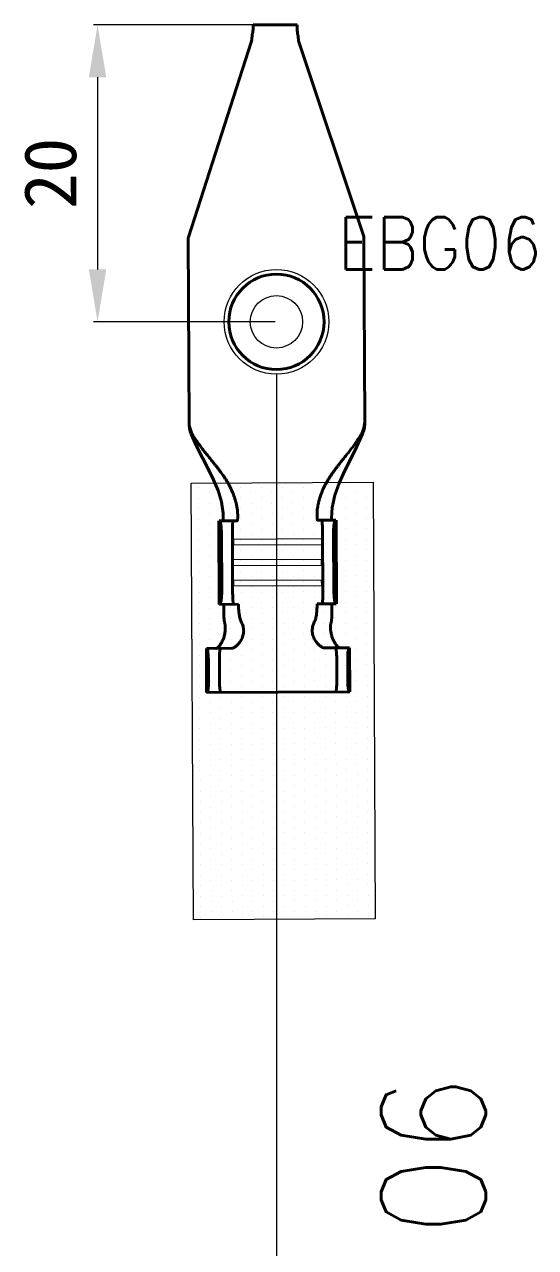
# Model space of a CAD drawing. Header units: inches. Extents: x 47316 to 59086, y 3141 to 11743.
# Drawn here: x 53253.1 to 53277.5, y 9920.7 to 9979.1 of the extents above; entities that cross this region are included whole.
import ezdxf

# ---------------------------------------------------------------- set-up
doc = ezdxf.new("R2010")
doc.units = ezdxf.units.IN
doc.header["$MEASUREMENT"] = 0
doc.layers.add('标注线', color=3, linetype='Continuous', lineweight=20)
doc.layers.add('轮廓线', color=7, linetype='Continuous', lineweight=40)
doc.styles.get("Standard").update_dxf_attribs({"font": ''})
doc.styles.get('Standard').set_extended_font_data('SimSun')
doc.linetypes.add('_VH_FELT_TAPE', pattern='A,0.4,-0.7,["FELT",Standard,S=0.3,R=0,X=-0.5,Y=-0.15],-0.7', length=1.8)

# ---------------------------------------------------------------- blocks, each defined once
blk = doc.blocks.new('YNDP')
at = {"layer": '标注线', "color": 0}
for p, q in [((-2.1, 7.315), (2.1, 7.315)), ((-2.1, 7.315), (-2.1, 7.035)), ((-2.1, 7.035), (2.1, 7.035)), ((2.1, 7.315), (2.1, 7.035)), ((-2.1, 6.335), (2.1, 6.335)), ((-2.1, 6.055), (-2.1, 6.335)), ((-2.1, 6.055), (2.1, 6.055)), ((2.1, 6.055), (2.1, 6.335)), ((-2.1, 5.355), (2.1, 5.355)), ((-2.1, 5.075), (-2.1, 5.355)), ((2.1, 5.075), (2.1, 5.355)), ((-2.1, 5.075), (2.1, 5.075))]:
    blk.add_line(p, q, dxfattribs=at)
at = {"layer": '轮廓线', "color": 0, "linetype": 'Continuous'}
for p, q in [((-1.05, 31.85), (1.05, 31.85)), ((-1.05, 31.85), (-1.05, 31.624)), ((1.05, 31.85), (1.05, 31.624)), ((-1.124, 31.08), (-4.19, 21.732)), ((1.124, 31.08), (4.19, 21.732)), ((-4.2, 21.666), (-4.2, 12.863)), ((4.2, 21.666), (4.2, 12.863)), ((2.615, 8.806), (2.587, 8.297)), ((-2.802, 4.2), (-2.802, 8.19)), ((-1.927, 8.19), (-2.789, 8.19)), ((-2.59, 8.225), (-2.59, 8.19)), ((1.927, 8.19), (2.789, 8.19)), ((2.802, 4.2), (2.802, 8.19)), ((-2.678, 4.76), (-2.678, 7.63)), ((-2.155, 7.63), (-2.155, 4.76)), ((2.155, 7.63), (2.155, 4.76)), ((2.678, 4.76), (2.678, 7.63)), ((-1.884, 4.2), (-2.789, 4.2)), ((1.884, 4.2), (2.789, 4.2)), ((-3.419, 2.1), (-3.419, 0)), ((-2.214, 2.1), (-3.419, 2.1)), ((2.214, 2.1), (3.419, 2.1)), ((3.419, 2.1), (3.419, 0)), ((-3.326, 1.54), (-3.326, 0.56)), ((-2.805, 0.56), (-2.805, 1.54)), ((2.805, 0.56), (2.805, 1.54)), ((3.326, 1.54), (3.326, 0.56)), ((3.419, 0), (-3.419, 0))]:
    blk.add_line(p, q, dxfattribs=at)
for points in [[(-4.098, 12.336), (-3.841, 11.757), (-3.567, 11.206), (-3.294, 10.675), (-3.041, 10.152), (-2.827, 9.63), (-2.669, 9.098), (-2.587, 8.548)], [(4.098, 12.336), (3.817, 11.707), (3.517, 11.11), (3.224, 10.534), (2.959, 9.966), (2.748, 9.394), (2.615, 8.806)], [(2.587, 8.297), (2.596, 8.233), (2.616, 8.19)]]:
    blk.add_lwpolyline(points, dxfattribs=at)
blk.add_circle((0, 17.675), 2.275, dxfattribs=at)
for centre, radius, start, end in [((-3.99, 21.666), 0.21, 161.84361, 180), ((3.99, 21.666), 0.21, 0, 18.15639), ((-2.733, 12.976), 1.467, 179.97691, 194.85597), ((-2.784, 12.863), 1.416, 179.99877, 190.68593), ((2.733, 12.976), 1.467, 345.14409, 0.02309), ((2.784, 12.863), 1.416, 349.3141, 0.00122), ((-2.82, 12.855), 1.38, 190.6602, 202.09871), ((-2.828, 12.951), 1.368, 194.86702, 203.46824), ((-2.878, 12.931), 1.315, 203.5201, 211.93369), ((2.881, 12.929), 1.311, 328.05242, 336.54202), ((2.839, 12.948), 1.358, 336.54495, 345.16704), ((2.82, 12.855), 1.38, 337.90116, 349.33987)]:
    blk.add_arc(centre, radius, start, end, dxfattribs=at)
for centre, ratio, start_param, end_param in [((-2.789, 7.63), 0.19732, -4.712389, -3.141593), ((2.789, 7.63), 0.19732, -3.141593, -1.570796), ((-2.789, 4.76), 0.19732, 0, 1.570796), ((2.789, 4.76), 0.19732, -1.570796, 0), ((-3.401, 1.54), 0.133102, -4.712389, -3.141593), ((3.401, 1.54), 0.133102, -3.141593, -1.570796), ((-3.401, 0.56), 0.133102, 0, 1.570796), ((3.401, 0.56), 0.133102, -1.570796, 0)]:
    blk.add_ellipse(centre, major_axis=(0, -0.56), ratio=ratio, start_param=start_param, end_param=end_param, dxfattribs=at)
for points, knots in [([(-1.124, 31.08), (-1.118, 31.13), (-1.106, 31.228), (-1.088, 31.371), (-1.07, 31.502), (-1.057, 31.586), (-1.05, 31.624)], [0, 0, 0, 0, 0.275349, 0.54044, 0.785059, 1, 1, 1, 1]), ([(1.124, 31.08), (1.118, 31.13), (1.106, 31.228), (1.088, 31.371), (1.07, 31.502), (1.057, 31.586), (1.05, 31.624)], [0, 0, 0, 0, 0.275349, 0.54044, 0.785059, 1, 1, 1, 1]), ([(-3.994, 12.235), (-3.957, 12.176), (-3.881, 12.059), (-3.759, 11.884), (-3.63, 11.708), (-3.494, 11.53), (-3.376, 11.38), (-3.279, 11.258), (-3.178, 11.133), (-3.076, 11.005), (-2.972, 10.875), (-2.893, 10.775), (-2.813, 10.672), (-2.706, 10.529), (-2.6, 10.382), (-2.497, 10.228), (-2.421, 10.108), (-2.348, 9.983), (-2.278, 9.855), (-2.211, 9.722), (-2.129, 9.539), (-2.057, 9.349), (-1.999, 9.154), (-1.962, 9.004), (-1.932, 8.853), (-1.917, 8.752), (-1.91, 8.701)], [0, 0, 0, 0, 0.050147, 0.101268, 0.15366, 0.207551, 0.263037, 0.291397, 0.320187, 0.379163, 0.409405, 0.44019, 0.471533, 0.503437, 0.568955, 0.6026, 0.636828, 0.671601, 0.70688, 0.742606, 0.778723, 0.851854, 0.888752, 0.925778, 0.962868, 1, 1, 1, 1]), ([(3.994, 12.235), (3.957, 12.176), (3.881, 12.059), (3.759, 11.884), (3.63, 11.708), (3.494, 11.53), (3.376, 11.38), (3.279, 11.258), (3.178, 11.133), (3.076, 11.005), (2.972, 10.875), (2.893, 10.775), (2.813, 10.672), (2.706, 10.529), (2.6, 10.382), (2.497, 10.228), (2.421, 10.108), (2.348, 9.983), (2.278, 9.855), (2.211, 9.722), (2.129, 9.539), (2.057, 9.349), (1.999, 9.154), (1.962, 9.004), (1.932, 8.853), (1.917, 8.752), (1.91, 8.701)], [0, 0, 0, 0, 0.050147, 0.101268, 0.15366, 0.207551, 0.263037, 0.291397, 0.320187, 0.379163, 0.409405, 0.44019, 0.471533, 0.503437, 0.568955, 0.6026, 0.636828, 0.671601, 0.70688, 0.742606, 0.778723, 0.851854, 0.888752, 0.925778, 0.962868, 1, 1, 1, 1]), ([(-2.59, 8.225), (-2.59, 8.233), (-2.59, 8.25), (-2.589, 8.278), (-2.587, 8.312), (-2.585, 8.351), (-2.584, 8.394), (-2.583, 8.46), (-2.584, 8.512), (-2.587, 8.548)], [0, 0, 0, 0, 0.070978, 0.159185, 0.264069, 0.384693, 0.519957, 0.668708, 1, 1, 1, 1]), ([(-2.58, 8.19), (-2.581, 8.19), (-2.582, 8.19), (-2.585, 8.192), (-2.586, 8.195), (-2.588, 8.199), (-2.589, 8.204), (-2.59, 8.21), (-2.59, 8.217), (-2.59, 8.222), (-2.59, 8.225)], [0, 0, 0, 0, 0.063583, 0.13143, 0.214486, 0.319093, 0.448523, 0.604543, 0.788198, 1, 1, 1, 1]), ([(-2.11, 8.19), (-2.111, 8.19), (-2.113, 8.189), (-2.115, 8.187), (-2.117, 8.184), (-2.119, 8.179), (-2.121, 8.173), (-2.123, 8.165), (-2.125, 8.157), (-2.128, 8.143), (-2.132, 8.122), (-2.135, 8.094), (-2.139, 8.062), (-2.143, 8.01), (-2.148, 7.937), (-2.152, 7.842), (-2.154, 7.738), (-2.155, 7.666), (-2.155, 7.63)], [0, 0, 0, 0, 0.004027, 0.009289, 0.016377, 0.025518, 0.036801, 0.050263, 0.065914, 0.083752, 0.125893, 0.176287, 0.234438, 0.299837, 0.450022, 0.621303, 0.807366, 1, 1, 1, 1]), ([(-1.893, 8.329), (-1.894, 8.318), (-1.896, 8.298), (-1.9, 8.27), (-1.904, 8.247), (-1.908, 8.229), (-1.911, 8.218), (-1.913, 8.21), (-1.915, 8.204), (-1.917, 8.199), (-1.92, 8.195), (-1.922, 8.192), (-1.924, 8.19), (-1.926, 8.19), (-1.927, 8.19)], [0, 0, 0, 0, 0.218442, 0.41158, 0.578176, 0.717068, 0.77583, 0.827442, 0.871971, 0.909537, 0.940372, 0.964928, 0.984146, 1, 1, 1, 1]), ([(-1.91, 8.701), (-1.906, 8.665), (-1.899, 8.596), (-1.895, 8.497), (-1.894, 8.421), (-1.893, 8.366), (-1.893, 8.341), (-1.893, 8.329)], [0, 0, 0, 0, 0.28921, 0.557756, 0.797041, 0.903477, 1, 1, 1, 1]), ([(1.893, 8.329), (1.893, 8.341), (1.893, 8.366), (1.894, 8.421), (1.895, 8.497), (1.899, 8.596), (1.906, 8.665), (1.91, 8.701)], [0, 0, 0, 0, 0.09654, 0.20301, 0.442326, 0.710821, 1, 1, 1, 1]), ([(1.927, 8.19), (1.926, 8.19), (1.924, 8.19), (1.922, 8.192), (1.92, 8.195), (1.917, 8.199), (1.915, 8.204), (1.913, 8.21), (1.911, 8.218), (1.908, 8.229), (1.904, 8.247), (1.9, 8.27), (1.896, 8.298), (1.894, 8.318), (1.893, 8.329)], [0, 0, 0, 0, 0.015854, 0.035072, 0.059628, 0.090464, 0.128031, 0.17256, 0.224172, 0.282933, 0.421824, 0.58842, 0.781558, 1, 1, 1, 1]), ([(2.155, 7.63), (2.155, 7.666), (2.154, 7.738), (2.152, 7.842), (2.148, 7.937), (2.143, 8.01), (2.139, 8.062), (2.135, 8.094), (2.132, 8.122), (2.128, 8.143), (2.125, 8.157), (2.123, 8.165), (2.121, 8.173), (2.119, 8.179), (2.117, 8.184), (2.115, 8.187), (2.113, 8.189), (2.111, 8.19), (2.11, 8.19)], [0, 0, 0, 0, 0.192634, 0.378697, 0.549978, 0.700163, 0.765562, 0.823713, 0.874107, 0.916248, 0.934086, 0.949737, 0.963199, 0.974482, 0.983623, 0.990711, 0.995973, 1, 1, 1, 1]), ([(-2.155, 4.76), (-2.155, 4.724), (-2.154, 4.652), (-2.152, 4.548), (-2.148, 4.453), (-2.143, 4.38), (-2.139, 4.328), (-2.135, 4.296), (-2.132, 4.268), (-2.128, 4.247), (-2.125, 4.233), (-2.123, 4.225), (-2.121, 4.217), (-2.119, 4.211), (-2.117, 4.206), (-2.115, 4.203), (-2.113, 4.201), (-2.111, 4.2), (-2.11, 4.2)], [0, 0, 0, 0, 0.192634, 0.378697, 0.549978, 0.700163, 0.765562, 0.823713, 0.874107, 0.916248, 0.934086, 0.949737, 0.963199, 0.974482, 0.983623, 0.990711, 0.995973, 1, 1, 1, 1]), ([(2.11, 4.2), (2.111, 4.2), (2.113, 4.201), (2.115, 4.203), (2.117, 4.206), (2.119, 4.211), (2.121, 4.217), (2.123, 4.225), (2.125, 4.233), (2.128, 4.247), (2.132, 4.268), (2.135, 4.296), (2.139, 4.328), (2.143, 4.38), (2.148, 4.453), (2.152, 4.548), (2.154, 4.652), (2.155, 4.724), (2.155, 4.76)], [0, 0, 0, 0, 0.004027, 0.009289, 0.016377, 0.025518, 0.036801, 0.050263, 0.065914, 0.083752, 0.125893, 0.176287, 0.234438, 0.299837, 0.450022, 0.621303, 0.807366, 1, 1, 1, 1]), ([(-2.556, 3.36), (-2.566, 3.426), (-2.576, 3.528), (-2.58, 3.664), (-2.58, 3.769), (-2.579, 3.875), (-2.577, 3.982), (-2.577, 4.09), (-2.58, 4.163), (-2.582, 4.2)], [0, 0, 0, 0, 0.240029, 0.362533, 0.486637, 0.612415, 0.739889, 0.869056, 1, 1, 1, 1]), ([(-1.884, 4.2), (-1.879, 4.126), (-1.874, 4.016), (-1.864, 3.87), (-1.851, 3.729), (-1.829, 3.59), (-1.793, 3.456), (-1.769, 3.391), (-1.755, 3.36)], [0, 0, 0, 0, 0.260021, 0.387215, 0.512609, 0.758429, 0.879572, 1, 1, 1, 1]), ([(1.755, 3.36), (1.769, 3.391), (1.793, 3.456), (1.829, 3.59), (1.851, 3.729), (1.864, 3.87), (1.874, 4.016), (1.879, 4.126), (1.884, 4.2)], [0, 0, 0, 0, 0.120428, 0.241571, 0.48739, 0.612785, 0.739979, 1, 1, 1, 1]), ([(2.582, 4.2), (2.58, 4.163), (2.577, 4.09), (2.577, 3.982), (2.579, 3.875), (2.58, 3.769), (2.58, 3.664), (2.576, 3.528), (2.566, 3.426), (2.556, 3.36)], [0, 0, 0, 0, 0.130944, 0.260111, 0.387585, 0.513363, 0.637467, 0.759971, 1, 1, 1, 1]), ([(-2.888, 2.131), (-2.874, 2.141), (-2.846, 2.165), (-2.805, 2.21), (-2.763, 2.263), (-2.722, 2.327), (-2.681, 2.398), (-2.643, 2.477), (-2.607, 2.563), (-2.564, 2.686), (-2.526, 2.847), (-2.511, 3.009), (-2.514, 3.133), (-2.523, 3.217), (-2.536, 3.292), (-2.549, 3.339), (-2.556, 3.36)], [0, 0, 0, 0, 0.038866, 0.08397, 0.135113, 0.191855, 0.253649, 0.319879, 0.389842, 0.462725, 0.612921, 0.759984, 0.828629, 0.892177, 0.949572, 1, 1, 1, 1]), ([(-1.755, 3.36), (-1.74, 3.336), (-1.713, 3.283), (-1.678, 3.195), (-1.651, 3.095), (-1.639, 3.004), (-1.636, 2.927), (-1.638, 2.868), (-1.645, 2.809), (-1.66, 2.731), (-1.688, 2.638), (-1.734, 2.534), (-1.789, 2.439), (-1.849, 2.356), (-1.912, 2.282), (-1.975, 2.22), (-2.029, 2.177), (-2.071, 2.149), (-2.101, 2.132), (-2.131, 2.118), (-2.167, 2.105), (-2.196, 2.1), (-2.214, 2.1)], [0, 0, 0, 0, 0.055022, 0.116995, 0.185083, 0.258201, 0.296181, 0.334778, 0.373698, 0.412652, 0.489659, 0.564292, 0.635623, 0.703071, 0.76613, 0.824277, 0.876958, 0.901113, 0.923761, 0.944907, 0.964596, 1, 1, 1, 1]), ([(2.214, 2.1), (2.196, 2.1), (2.167, 2.105), (2.131, 2.118), (2.101, 2.132), (2.071, 2.149), (2.029, 2.177), (1.975, 2.22), (1.912, 2.282), (1.849, 2.356), (1.789, 2.439), (1.734, 2.534), (1.688, 2.638), (1.654, 2.75), (1.636, 2.868), (1.636, 2.984), (1.651, 3.095), (1.678, 3.195), (1.713, 3.283), (1.74, 3.336), (1.755, 3.36)], [0, 0, 0, 0, 0.035416, 0.055113, 0.076262, 0.09891, 0.123064, 0.175742, 0.233887, 0.296955, 0.364416, 0.435763, 0.510406, 0.587414, 0.665244, 0.741782, 0.814902, 0.882994, 0.944969, 1, 1, 1, 1]), ([(2.556, 3.36), (2.549, 3.341), (2.538, 3.299), (2.525, 3.233), (2.516, 3.159), (2.511, 3.049), (2.519, 2.903), (2.552, 2.728), (2.597, 2.587), (2.641, 2.481), (2.676, 2.409), (2.712, 2.343), (2.75, 2.284), (2.787, 2.232), (2.814, 2.2), (2.827, 2.186)], [0, 0, 0, 0, 0.048288, 0.102718, 0.16266, 0.227338, 0.366788, 0.511961, 0.653827, 0.721303, 0.78555, 0.846014, 0.902199, 0.953655, 1, 1, 1, 1]), ([(-2.97, 2.1), (-2.963, 2.1), (-2.95, 2.102), (-2.93, 2.108), (-2.909, 2.118), (-2.895, 2.126), (-2.888, 2.131)], [0, 0, 0, 0, 0.217658, 0.453857, 0.713604, 1, 1, 1, 1]), ([(-2.74, 2.1), (-2.741, 2.1), (-2.744, 2.099), (-2.747, 2.097), (-2.75, 2.094), (-2.753, 2.089), (-2.756, 2.083), (-2.759, 2.076), (-2.762, 2.067), (-2.766, 2.053), (-2.771, 2.032), (-2.776, 2.004), (-2.781, 1.972), (-2.786, 1.935), (-2.79, 1.894), (-2.795, 1.834), (-2.8, 1.752), (-2.804, 1.648), (-2.805, 1.576), (-2.805, 1.54)], [0, 0, 0, 0, 0.005642, 0.012205, 0.020275, 0.030156, 0.042002, 0.05589, 0.071859, 0.089925, 0.132301, 0.1827, 0.240671, 0.305736, 0.377363, 0.454882, 0.624746, 0.809143, 1, 1, 1, 1]), ([(2.805, 1.54), (2.805, 1.576), (2.804, 1.648), (2.8, 1.752), (2.795, 1.834), (2.79, 1.894), (2.786, 1.935), (2.781, 1.972), (2.776, 2.004), (2.771, 2.032), (2.766, 2.053), (2.762, 2.067), (2.759, 2.076), (2.756, 2.083), (2.753, 2.089), (2.75, 2.094), (2.747, 2.097), (2.744, 2.099), (2.741, 2.1), (2.74, 2.1)], [0, 0, 0, 0, 0.190857, 0.375254, 0.545118, 0.622637, 0.694264, 0.759329, 0.8173, 0.867699, 0.910075, 0.928141, 0.94411, 0.957998, 0.969844, 0.979725, 0.987795, 0.994358, 1, 1, 1, 1]), ([(2.827, 2.186), (2.839, 2.173), (2.862, 2.15), (2.889, 2.13), (2.902, 2.122)], [0, 0, 0, 0, 0.537008, 1, 1, 1, 1]), ([(2.902, 2.122), (2.907, 2.119), (2.921, 2.111), (2.944, 2.103), (2.962, 2.1), (2.97, 2.1)], [0, 0, 0, 0, 0.280397, 0.659814, 1, 1, 1, 1]), ([(-2.805, 0.56), (-2.805, 0.524), (-2.804, 0.452), (-2.8, 0.348), (-2.795, 0.266), (-2.79, 0.206), (-2.786, 0.165), (-2.781, 0.128), (-2.776, 0.096), (-2.771, 0.068), (-2.766, 0.047), (-2.762, 0.033), (-2.759, 0.024), (-2.756, 0.017), (-2.753, 0.011), (-2.75, 0.006), (-2.747, 0.003), (-2.744, 0.001), (-2.741, 0), (-2.74, 0)], [0, 0, 0, 0, 0.190857, 0.375254, 0.545118, 0.622637, 0.694264, 0.759329, 0.8173, 0.867699, 0.910075, 0.928141, 0.94411, 0.957998, 0.969844, 0.979725, 0.987795, 0.994358, 1, 1, 1, 1]), ([(2.74, 0), (2.741, 0), (2.744, 0.001), (2.747, 0.003), (2.75, 0.006), (2.753, 0.011), (2.756, 0.017), (2.759, 0.024), (2.762, 0.033), (2.766, 0.047), (2.771, 0.068), (2.776, 0.096), (2.781, 0.128), (2.786, 0.165), (2.79, 0.206), (2.795, 0.266), (2.8, 0.348), (2.804, 0.452), (2.805, 0.524), (2.805, 0.56)], [0, 0, 0, 0, 0.005642, 0.012205, 0.020275, 0.030156, 0.042002, 0.05589, 0.071859, 0.089925, 0.132301, 0.1827, 0.240671, 0.305736, 0.377363, 0.454882, 0.624746, 0.809143, 1, 1, 1, 1])]:
    blk.add_open_spline(points, degree=3, knots=knots, dxfattribs=at)

msp = doc.modelspace()

# ---------------------------------------------------------------- linework, layer by layer
at = {"color": 0, "lineweight": 15}
for p, q in [((53264.972, 9979.041), (53256.353, 9979.041)), ((53265.04, 9964.866), (53256.353, 9964.866)), ((53261.031, 9957.168), (53269.721, 9957.21)), ((53261.131, 9936.323), (53261.031, 9957.168)), ((53261.382, 9956.948), (53261.382, 9956.948)), ((53262.382, 9956.953), (53262.382, 9956.953)), ((53263.382, 9956.958), (53263.382, 9956.958)), ((53264.382, 9956.963), (53264.382, 9956.963)), ((53265.382, 9956.967), (53265.382, 9956.967)), ((53266.382, 9956.972), (53266.382, 9956.972)), ((53267.382, 9956.977), (53267.382, 9956.977)), ((53268.382, 9956.982), (53268.382, 9956.982)), ((53269.382, 9956.986), (53269.382, 9956.986)), ((53269.721, 9957.21), (53269.821, 9936.365)), ((53261.384, 9956.448), (53261.384, 9956.448)), ((53261.883, 9956.701), (53261.883, 9956.701)), ((53262.384, 9956.453), (53262.384, 9956.453)), ((53262.883, 9956.705), (53262.883, 9956.705)), ((53263.384, 9956.458), (53263.384, 9956.458)), ((53263.883, 9956.71), (53263.883, 9956.71)), ((53264.384, 9956.463), (53264.384, 9956.463)), ((53264.883, 9956.715), (53264.883, 9956.715)), ((53265.384, 9956.467), (53265.384, 9956.467)), ((53265.883, 9956.72), (53265.883, 9956.72)), ((53266.384, 9956.472), (53266.384, 9956.472)), ((53266.883, 9956.725), (53266.883, 9956.725)), ((53267.384, 9956.477), (53267.384, 9956.477)), ((53267.883, 9956.729), (53267.883, 9956.729)), ((53268.384, 9956.482), (53268.384, 9956.482)), ((53268.883, 9956.734), (53268.883, 9956.734)), ((53269.384, 9956.486), (53269.384, 9956.486)), ((53261.387, 9955.948), (53261.387, 9955.948)), ((53261.886, 9956.201), (53261.886, 9956.201)), ((53262.387, 9955.953), (53262.387, 9955.953)), ((53262.886, 9956.205), (53262.886, 9956.205)), ((53263.387, 9955.958), (53263.387, 9955.958)), ((53263.886, 9956.21), (53263.886, 9956.21)), ((53264.387, 9955.963), (53264.387, 9955.963)), ((53264.886, 9956.215), (53264.886, 9956.215)), ((53265.387, 9955.967), (53265.387, 9955.967)), ((53265.886, 9956.22), (53265.886, 9956.22)), ((53266.387, 9955.972), (53266.387, 9955.972)), ((53266.886, 9956.225), (53266.886, 9956.225)), ((53267.387, 9955.977), (53267.387, 9955.977)), ((53267.885, 9956.229), (53267.885, 9956.229)), ((53268.387, 9955.982), (53268.387, 9955.982)), ((53268.885, 9956.234), (53268.885, 9956.234)), ((53269.387, 9955.986), (53269.387, 9955.986)), ((53261.389, 9955.448), (53261.389, 9955.448)), ((53261.888, 9955.701), (53261.888, 9955.701)), ((53261.89, 9955.201), (53261.89, 9955.201)), ((53262.389, 9955.453), (53262.389, 9955.453)), ((53262.888, 9955.705), (53262.888, 9955.705)), ((53262.89, 9955.205), (53262.89, 9955.205)), ((53263.389, 9955.458), (53263.389, 9955.458)), ((53263.888, 9955.71), (53263.888, 9955.71)), ((53263.89, 9955.21), (53263.89, 9955.21)), ((53264.389, 9955.463), (53264.389, 9955.463)), ((53264.888, 9955.715), (53264.888, 9955.715)), ((53264.89, 9955.215), (53264.89, 9955.215)), ((53265.389, 9955.467), (53265.389, 9955.467)), ((53265.888, 9955.72), (53265.888, 9955.72)), ((53265.89, 9955.22), (53265.89, 9955.22)), ((53266.389, 9955.472), (53266.389, 9955.472)), ((53266.888, 9955.725), (53266.888, 9955.725)), ((53266.89, 9955.225), (53266.89, 9955.225)), ((53267.389, 9955.477), (53267.389, 9955.477)), ((53267.888, 9955.729), (53267.888, 9955.729)), ((53267.89, 9955.229), (53267.89, 9955.229)), ((53268.389, 9955.482), (53268.389, 9955.482)), ((53268.888, 9955.734), (53268.888, 9955.734)), ((53268.89, 9955.234), (53268.89, 9955.234)), ((53269.389, 9955.486), (53269.389, 9955.486)), ((53261.392, 9954.948), (53261.392, 9954.948)), ((53261.893, 9954.701), (53261.893, 9954.701)), ((53262.392, 9954.953), (53262.392, 9954.953)), ((53262.893, 9954.705), (53262.893, 9954.705)), ((53263.392, 9954.958), (53263.392, 9954.958)), ((53263.893, 9954.71), (53263.893, 9954.71)), ((53264.391, 9954.963), (53264.391, 9954.963)), ((53264.893, 9954.715), (53264.893, 9954.715)), ((53265.391, 9954.967), (53265.391, 9954.967)), ((53265.893, 9954.72), (53265.893, 9954.72)), ((53266.391, 9954.972), (53266.391, 9954.972)), ((53266.893, 9954.725), (53266.893, 9954.725)), ((53267.391, 9954.977), (53267.391, 9954.977)), ((53267.893, 9954.729), (53267.893, 9954.729)), ((53268.391, 9954.982), (53268.391, 9954.982)), ((53268.893, 9954.734), (53268.893, 9954.734)), ((53269.391, 9954.986), (53269.391, 9954.986)), ((53261.394, 9954.448), (53261.394, 9954.448)), ((53261.895, 9954.201), (53261.895, 9954.201)), ((53262.394, 9954.453), (53262.394, 9954.453)), ((53262.895, 9954.205), (53262.895, 9954.205)), ((53263.394, 9954.458), (53263.394, 9954.458)), ((53263.895, 9954.21), (53263.895, 9954.21)), ((53264.394, 9954.463), (53264.394, 9954.463)), ((53264.895, 9954.215), (53264.895, 9954.215)), ((53265.394, 9954.467), (53265.394, 9954.467)), ((53265.895, 9954.22), (53265.895, 9954.22)), ((53266.394, 9954.472), (53266.394, 9954.472)), ((53266.895, 9954.225), (53266.895, 9954.225)), ((53267.394, 9954.477), (53267.394, 9954.477)), ((53267.895, 9954.229), (53267.895, 9954.229)), ((53268.394, 9954.482), (53268.394, 9954.482)), ((53268.895, 9954.234), (53268.895, 9954.234)), ((53269.394, 9954.486), (53269.394, 9954.486)), ((53261.396, 9953.948), (53261.396, 9953.948)), ((53261.399, 9953.448), (53261.399, 9953.448)), ((53261.897, 9953.701), (53261.897, 9953.701)), ((53262.396, 9953.953), (53262.396, 9953.953)), ((53262.399, 9953.453), (53262.399, 9953.453)), ((53262.897, 9953.705), (53262.897, 9953.705)), ((53263.396, 9953.958), (53263.396, 9953.958)), ((53263.399, 9953.458), (53263.399, 9953.458)), ((53263.897, 9953.71), (53263.897, 9953.71)), ((53264.396, 9953.963), (53264.396, 9953.963)), ((53264.399, 9953.463), (53264.399, 9953.463)), ((53264.897, 9953.715), (53264.897, 9953.715)), ((53265.396, 9953.967), (53265.396, 9953.967)), ((53265.399, 9953.467), (53265.399, 9953.467)), ((53265.897, 9953.72), (53265.897, 9953.72)), ((53266.396, 9953.972), (53266.396, 9953.972)), ((53266.399, 9953.472), (53266.399, 9953.472)), ((53266.897, 9953.725), (53266.897, 9953.725)), ((53267.396, 9953.977), (53267.396, 9953.977)), ((53267.399, 9953.477), (53267.399, 9953.477)), ((53267.897, 9953.729), (53267.897, 9953.729)), ((53268.396, 9953.982), (53268.396, 9953.982)), ((53268.399, 9953.482), (53268.399, 9953.482)), ((53268.897, 9953.734), (53268.897, 9953.734)), ((53269.396, 9953.986), (53269.396, 9953.986)), ((53269.399, 9953.486), (53269.399, 9953.486)), ((53261.401, 9952.948), (53261.401, 9952.948)), ((53261.9, 9953.201), (53261.9, 9953.201)), ((53262.401, 9952.953), (53262.401, 9952.953)), ((53262.9, 9953.205), (53262.9, 9953.205)), ((53263.401, 9952.958), (53263.401, 9952.958)), ((53263.9, 9953.21), (53263.9, 9953.21)), ((53264.401, 9952.963), (53264.401, 9952.963)), ((53264.9, 9953.215), (53264.9, 9953.215)), ((53265.401, 9952.967), (53265.401, 9952.967)), ((53265.9, 9953.22), (53265.9, 9953.22)), ((53266.401, 9952.972), (53266.401, 9952.972)), ((53266.9, 9953.225), (53266.9, 9953.225)), ((53267.401, 9952.977), (53267.401, 9952.977)), ((53267.9, 9953.229), (53267.9, 9953.229)), ((53268.401, 9952.982), (53268.401, 9952.982)), ((53268.9, 9953.234), (53268.9, 9953.234)), ((53269.401, 9952.986), (53269.401, 9952.986)), ((53261.403, 9952.448), (53261.403, 9952.448)), ((53261.902, 9952.701), (53261.902, 9952.701)), ((53262.403, 9952.453), (53262.403, 9952.453)), ((53262.902, 9952.705), (53262.902, 9952.705)), ((53263.403, 9952.458), (53263.403, 9952.458)), ((53263.902, 9952.71), (53263.902, 9952.71)), ((53264.403, 9952.463), (53264.403, 9952.463)), ((53264.902, 9952.715), (53264.902, 9952.715)), ((53265.403, 9952.467), (53265.403, 9952.467)), ((53265.902, 9952.72), (53265.902, 9952.72)), ((53266.403, 9952.472), (53266.403, 9952.472)), ((53266.902, 9952.725), (53266.902, 9952.725)), ((53267.403, 9952.477), (53267.403, 9952.477)), ((53267.902, 9952.729), (53267.902, 9952.729)), ((53268.403, 9952.482), (53268.403, 9952.482)), ((53268.902, 9952.734), (53268.902, 9952.734)), ((53269.403, 9952.486), (53269.403, 9952.486)), ((53261.406, 9951.948), (53261.406, 9951.948)), ((53261.905, 9952.201), (53261.905, 9952.201)), ((53261.907, 9951.701), (53261.907, 9951.701)), ((53262.406, 9951.953), (53262.406, 9951.953)), ((53262.905, 9952.205), (53262.905, 9952.205)), ((53262.907, 9951.705), (53262.907, 9951.705)), ((53263.406, 9951.958), (53263.406, 9951.958)), ((53263.905, 9952.21), (53263.905, 9952.21)), ((53263.907, 9951.71), (53263.907, 9951.71)), ((53264.406, 9951.963), (53264.406, 9951.963)), ((53264.905, 9952.215), (53264.905, 9952.215)), ((53264.907, 9951.715), (53264.907, 9951.715)), ((53265.406, 9951.967), (53265.406, 9951.967)), ((53265.905, 9952.22), (53265.905, 9952.22)), ((53265.907, 9951.72), (53265.907, 9951.72)), ((53266.406, 9951.972), (53266.406, 9951.972)), ((53266.905, 9952.225), (53266.905, 9952.225)), ((53266.907, 9951.725), (53266.907, 9951.725)), ((53267.406, 9951.977), (53267.406, 9951.977)), ((53267.905, 9952.229), (53267.905, 9952.229)), ((53267.907, 9951.729), (53267.907, 9951.729)), ((53268.406, 9951.982), (53268.406, 9951.982)), ((53268.905, 9952.234), (53268.905, 9952.234)), ((53268.907, 9951.734), (53268.907, 9951.734)), ((53269.406, 9951.986), (53269.406, 9951.986)), ((53261.408, 9951.448), (53261.408, 9951.448)), ((53261.909, 9951.201), (53261.909, 9951.201)), ((53262.408, 9951.453), (53262.408, 9951.453)), ((53262.909, 9951.205), (53262.909, 9951.205)), ((53263.408, 9951.458), (53263.408, 9951.458)), ((53263.909, 9951.21), (53263.909, 9951.21)), ((53264.408, 9951.463), (53264.408, 9951.463)), ((53264.909, 9951.215), (53264.909, 9951.215)), ((53265.408, 9951.467), (53265.408, 9951.467)), ((53265.909, 9951.22), (53265.909, 9951.22)), ((53266.408, 9951.472), (53266.408, 9951.472)), ((53266.909, 9951.225), (53266.909, 9951.225)), ((53267.408, 9951.477), (53267.408, 9951.477)), ((53267.909, 9951.229), (53267.909, 9951.229)), ((53268.408, 9951.482), (53268.408, 9951.482)), ((53268.909, 9951.234), (53268.909, 9951.234)), ((53269.408, 9951.486), (53269.408, 9951.486)), ((53261.411, 9950.948), (53261.411, 9950.948)), ((53261.912, 9950.701), (53261.912, 9950.701)), ((53262.411, 9950.953), (53262.411, 9950.953)), ((53262.912, 9950.705), (53262.912, 9950.705)), ((53263.411, 9950.958), (53263.411, 9950.958)), ((53263.912, 9950.71), (53263.912, 9950.71)), ((53264.411, 9950.963), (53264.411, 9950.963)), ((53264.912, 9950.715), (53264.912, 9950.715)), ((53265.411, 9950.967), (53265.411, 9950.967)), ((53265.912, 9950.72), (53265.912, 9950.72)), ((53266.411, 9950.972), (53266.411, 9950.972)), ((53266.912, 9950.725), (53266.912, 9950.725)), ((53267.411, 9950.977), (53267.411, 9950.977)), ((53267.912, 9950.729), (53267.912, 9950.729)), ((53268.411, 9950.982), (53268.411, 9950.982)), ((53268.912, 9950.734), (53268.912, 9950.734)), ((53269.411, 9950.987), (53269.411, 9950.987)), ((53261.413, 9950.448), (53261.413, 9950.448)), ((53261.415, 9949.948), (53261.415, 9949.948)), ((53261.914, 9950.201), (53261.914, 9950.201)), ((53262.413, 9950.453), (53262.413, 9950.453)), ((53262.415, 9949.953), (53262.415, 9949.953)), ((53262.914, 9950.205), (53262.914, 9950.205)), ((53263.413, 9950.458), (53263.413, 9950.458)), ((53263.415, 9949.958), (53263.415, 9949.958)), ((53263.914, 9950.21), (53263.914, 9950.21)), ((53264.413, 9950.463), (53264.413, 9950.463)), ((53264.415, 9949.963), (53264.415, 9949.963)), ((53264.914, 9950.215), (53264.914, 9950.215)), ((53265.413, 9950.467), (53265.413, 9950.467)), ((53265.415, 9949.967), (53265.415, 9949.967)), ((53265.914, 9950.22), (53265.914, 9950.22)), ((53266.413, 9950.472), (53266.413, 9950.472)), ((53266.415, 9949.972), (53266.415, 9949.972)), ((53266.914, 9950.225), (53266.914, 9950.225)), ((53267.413, 9950.477), (53267.413, 9950.477)), ((53267.415, 9949.977), (53267.415, 9949.977)), ((53267.914, 9950.229), (53267.914, 9950.229)), ((53268.413, 9950.482), (53268.413, 9950.482)), ((53268.415, 9949.982), (53268.415, 9949.982)), ((53268.914, 9950.234), (53268.914, 9950.234)), ((53269.413, 9950.487), (53269.413, 9950.487)), ((53269.415, 9949.987), (53269.415, 9949.987)), ((53261.418, 9949.448), (53261.418, 9949.448)), ((53261.917, 9949.701), (53261.917, 9949.701)), ((53262.418, 9949.453), (53262.418, 9949.453)), ((53262.917, 9949.705), (53262.917, 9949.705)), ((53263.418, 9949.458), (53263.418, 9949.458)), ((53263.917, 9949.71), (53263.917, 9949.71)), ((53264.418, 9949.463), (53264.418, 9949.463)), ((53264.917, 9949.715), (53264.917, 9949.715)), ((53265.418, 9949.467), (53265.418, 9949.467)), ((53265.917, 9949.72), (53265.917, 9949.72)), ((53266.418, 9949.472), (53266.418, 9949.472)), ((53266.917, 9949.725), (53266.917, 9949.725)), ((53267.418, 9949.477), (53267.418, 9949.477)), ((53267.917, 9949.729), (53267.917, 9949.729)), ((53268.418, 9949.482), (53268.418, 9949.482)), ((53268.916, 9949.734), (53268.916, 9949.734)), ((53269.418, 9949.487), (53269.418, 9949.487)), ((53261.42, 9948.948), (53261.42, 9948.948)), ((53261.919, 9949.201), (53261.919, 9949.201)), ((53262.42, 9948.953), (53262.42, 9948.953)), ((53262.919, 9949.206), (53262.919, 9949.206)), ((53263.42, 9948.958), (53263.42, 9948.958)), ((53263.919, 9949.21), (53263.919, 9949.21)), ((53264.42, 9948.963), (53264.42, 9948.963)), ((53264.919, 9949.215), (53264.919, 9949.215)), ((53265.42, 9948.967), (53265.42, 9948.967)), ((53265.919, 9949.22), (53265.919, 9949.22)), ((53266.42, 9948.972), (53266.42, 9948.972)), ((53266.919, 9949.225), (53266.919, 9949.225)), ((53267.42, 9948.977), (53267.42, 9948.977)), ((53267.919, 9949.229), (53267.919, 9949.229)), ((53268.42, 9948.982), (53268.42, 9948.982)), ((53268.919, 9949.234), (53268.919, 9949.234)), ((53269.42, 9948.987), (53269.42, 9948.987)), ((53261.423, 9948.448), (53261.423, 9948.448)), ((53261.921, 9948.701), (53261.921, 9948.701)), ((53261.924, 9948.201), (53261.924, 9948.201)), ((53262.423, 9948.453), (53262.423, 9948.453)), ((53262.921, 9948.706), (53262.921, 9948.706)), ((53262.924, 9948.206), (53262.924, 9948.206)), ((53263.423, 9948.458), (53263.423, 9948.458)), ((53263.921, 9948.71), (53263.921, 9948.71)), ((53263.924, 9948.21), (53263.924, 9948.21)), ((53264.423, 9948.463), (53264.423, 9948.463)), ((53264.921, 9948.715), (53264.921, 9948.715)), ((53264.924, 9948.215), (53264.924, 9948.215)), ((53265.423, 9948.467), (53265.423, 9948.467)), ((53265.921, 9948.72), (53265.921, 9948.72)), ((53265.924, 9948.22), (53265.924, 9948.22)), ((53266.422, 9948.472), (53266.422, 9948.472)), ((53266.921, 9948.725), (53266.921, 9948.725)), ((53266.924, 9948.225), (53266.924, 9948.225)), ((53267.422, 9948.477), (53267.422, 9948.477)), ((53267.921, 9948.729), (53267.921, 9948.729)), ((53267.924, 9948.229), (53267.924, 9948.229)), ((53268.422, 9948.482), (53268.422, 9948.482)), ((53268.921, 9948.734), (53268.921, 9948.734)), ((53268.924, 9948.234), (53268.924, 9948.234)), ((53269.422, 9948.487), (53269.422, 9948.487)), ((53261.425, 9947.948), (53261.425, 9947.948)), ((53261.926, 9947.701), (53261.926, 9947.701)), ((53262.425, 9947.953), (53262.425, 9947.953)), ((53262.926, 9947.706), (53262.926, 9947.706)), ((53263.425, 9947.958), (53263.425, 9947.958)), ((53263.926, 9947.71), (53263.926, 9947.71)), ((53264.425, 9947.963), (53264.425, 9947.963)), ((53264.926, 9947.715), (53264.926, 9947.715)), ((53265.425, 9947.967), (53265.425, 9947.967)), ((53265.926, 9947.72), (53265.926, 9947.72)), ((53266.425, 9947.972), (53266.425, 9947.972)), ((53266.926, 9947.725), (53266.926, 9947.725)), ((53267.425, 9947.977), (53267.425, 9947.977)), ((53267.926, 9947.729), (53267.926, 9947.729)), ((53268.425, 9947.982), (53268.425, 9947.982)), ((53268.926, 9947.734), (53268.926, 9947.734)), ((53269.425, 9947.987), (53269.425, 9947.987)), ((53261.427, 9947.448), (53261.427, 9947.448)), ((53261.929, 9947.201), (53261.929, 9947.201)), ((53262.427, 9947.453), (53262.427, 9947.453)), ((53262.928, 9947.206), (53262.928, 9947.206)), ((53263.427, 9947.458), (53263.427, 9947.458)), ((53263.928, 9947.21), (53263.928, 9947.21)), ((53264.427, 9947.463), (53264.427, 9947.463)), ((53264.928, 9947.215), (53264.928, 9947.215)), ((53265.427, 9947.467), (53265.427, 9947.467)), ((53265.928, 9947.22), (53265.928, 9947.22)), ((53266.427, 9947.472), (53266.427, 9947.472)), ((53266.928, 9947.225), (53266.928, 9947.225)), ((53267.427, 9947.477), (53267.427, 9947.477)), ((53267.928, 9947.229), (53267.928, 9947.229)), ((53268.427, 9947.482), (53268.427, 9947.482)), ((53268.928, 9947.234), (53268.928, 9947.234)), ((53269.427, 9947.487), (53269.427, 9947.487)), ((53261.43, 9946.948), (53261.43, 9946.948)), ((53261.432, 9946.448), (53261.432, 9946.448)), ((53261.931, 9946.701), (53261.931, 9946.701)), ((53262.43, 9946.953), (53262.43, 9946.953)), ((53262.432, 9946.453), (53262.432, 9946.453)), ((53262.931, 9946.706), (53262.931, 9946.706)), ((53263.43, 9946.958), (53263.43, 9946.958)), ((53263.432, 9946.458), (53263.432, 9946.458)), ((53263.931, 9946.71), (53263.931, 9946.71)), ((53264.43, 9946.963), (53264.43, 9946.963)), ((53264.432, 9946.463), (53264.432, 9946.463)), ((53264.931, 9946.715), (53264.931, 9946.715)), ((53265.43, 9946.967), (53265.43, 9946.967)), ((53265.432, 9946.467), (53265.432, 9946.467)), ((53265.931, 9946.72), (53265.931, 9946.72)), ((53266.43, 9946.972), (53266.43, 9946.972)), ((53266.432, 9946.472), (53266.432, 9946.472)), ((53266.931, 9946.725), (53266.931, 9946.725)), ((53267.43, 9946.977), (53267.43, 9946.977)), ((53267.432, 9946.477), (53267.432, 9946.477)), ((53267.931, 9946.729), (53267.931, 9946.729)), ((53268.43, 9946.982), (53268.43, 9946.982)), ((53268.432, 9946.482), (53268.432, 9946.482)), ((53268.931, 9946.734), (53268.931, 9946.734)), ((53269.43, 9946.987), (53269.43, 9946.987)), ((53269.432, 9946.487), (53269.432, 9946.487)), ((53261.434, 9945.948), (53261.434, 9945.948)), ((53261.933, 9946.201), (53261.933, 9946.201)), ((53262.434, 9945.953), (53262.434, 9945.953)), ((53262.933, 9946.206), (53262.933, 9946.206)), ((53263.434, 9945.958), (53263.434, 9945.958)), ((53263.933, 9946.21), (53263.933, 9946.21)), ((53264.434, 9945.963), (53264.434, 9945.963)), ((53264.933, 9946.215), (53264.933, 9946.215)), ((53265.434, 9945.967), (53265.434, 9945.967)), ((53265.933, 9946.22), (53265.933, 9946.22)), ((53266.434, 9945.972), (53266.434, 9945.972)), ((53266.933, 9946.225), (53266.933, 9946.225)), ((53267.434, 9945.977), (53267.434, 9945.977)), ((53267.933, 9946.229), (53267.933, 9946.229)), ((53268.434, 9945.982), (53268.434, 9945.982)), ((53268.933, 9946.234), (53268.933, 9946.234)), ((53269.434, 9945.987), (53269.434, 9945.987)), ((53261.437, 9945.448), (53261.437, 9945.448)), ((53261.936, 9945.701), (53261.936, 9945.701)), ((53262.437, 9945.453), (53262.437, 9945.453)), ((53262.936, 9945.706), (53262.936, 9945.706)), ((53263.437, 9945.458), (53263.437, 9945.458)), ((53263.936, 9945.71), (53263.936, 9945.71)), ((53264.437, 9945.463), (53264.437, 9945.463)), ((53264.936, 9945.715), (53264.936, 9945.715)), ((53265.437, 9945.467), (53265.437, 9945.467)), ((53265.936, 9945.72), (53265.936, 9945.72)), ((53266.437, 9945.472), (53266.437, 9945.472)), ((53266.936, 9945.725), (53266.936, 9945.725)), ((53267.437, 9945.477), (53267.437, 9945.477)), ((53267.936, 9945.729), (53267.936, 9945.729)), ((53268.437, 9945.482), (53268.437, 9945.482)), ((53268.936, 9945.734), (53268.936, 9945.734)), ((53269.437, 9945.487), (53269.437, 9945.487)), ((53261.439, 9944.948), (53261.439, 9944.948)), ((53261.938, 9945.201), (53261.938, 9945.201)), ((53261.94, 9944.701), (53261.94, 9944.701)), ((53262.439, 9944.953), (53262.439, 9944.953)), ((53262.938, 9945.206), (53262.938, 9945.206)), ((53262.94, 9944.706), (53262.94, 9944.706)), ((53263.439, 9944.958), (53263.439, 9944.958)), ((53263.938, 9945.21), (53263.938, 9945.21)), ((53263.94, 9944.71), (53263.94, 9944.71)), ((53264.439, 9944.963), (53264.439, 9944.963)), ((53264.938, 9945.215), (53264.938, 9945.215)), ((53264.94, 9944.715), (53264.94, 9944.715)), ((53265.439, 9944.967), (53265.439, 9944.967)), ((53265.938, 9945.22), (53265.938, 9945.22)), ((53265.94, 9944.72), (53265.94, 9944.72)), ((53266.439, 9944.972), (53266.439, 9944.972)), ((53266.938, 9945.225), (53266.938, 9945.225)), ((53266.94, 9944.725), (53266.94, 9944.725)), ((53267.439, 9944.977), (53267.439, 9944.977)), ((53267.938, 9945.229), (53267.938, 9945.229)), ((53267.94, 9944.729), (53267.94, 9944.729)), ((53268.439, 9944.982), (53268.439, 9944.982)), ((53268.938, 9945.234), (53268.938, 9945.234)), ((53268.94, 9944.734), (53268.94, 9944.734)), ((53269.439, 9944.987), (53269.439, 9944.987)), ((53261.442, 9944.448), (53261.442, 9944.448)), ((53261.943, 9944.201), (53261.943, 9944.201)), ((53262.442, 9944.453), (53262.442, 9944.453)), ((53262.943, 9944.206), (53262.943, 9944.206)), ((53263.442, 9944.458), (53263.442, 9944.458)), ((53263.943, 9944.21), (53263.943, 9944.21)), ((53264.442, 9944.463), (53264.442, 9944.463)), ((53264.943, 9944.215), (53264.943, 9944.215)), ((53265.442, 9944.467), (53265.442, 9944.467)), ((53265.943, 9944.22), (53265.943, 9944.22)), ((53266.442, 9944.472), (53266.442, 9944.472)), ((53266.943, 9944.225), (53266.943, 9944.225)), ((53267.442, 9944.477), (53267.442, 9944.477)), ((53267.943, 9944.229), (53267.943, 9944.229)), ((53268.442, 9944.482), (53268.442, 9944.482)), ((53268.943, 9944.234), (53268.943, 9944.234)), ((53269.442, 9944.487), (53269.442, 9944.487)), ((53261.444, 9943.948), (53261.444, 9943.948)), ((53261.945, 9943.701), (53261.945, 9943.701)), ((53262.444, 9943.953), (53262.444, 9943.953)), ((53262.945, 9943.706), (53262.945, 9943.706)), ((53263.444, 9943.958), (53263.444, 9943.958)), ((53263.945, 9943.71), (53263.945, 9943.71)), ((53264.444, 9943.963), (53264.444, 9943.963)), ((53264.945, 9943.715), (53264.945, 9943.715)), ((53265.444, 9943.967), (53265.444, 9943.967)), ((53265.945, 9943.72), (53265.945, 9943.72)), ((53266.444, 9943.972), (53266.444, 9943.972)), ((53266.945, 9943.725), (53266.945, 9943.725)), ((53267.444, 9943.977), (53267.444, 9943.977)), ((53267.945, 9943.729), (53267.945, 9943.729)), ((53268.444, 9943.982), (53268.444, 9943.982)), ((53268.945, 9943.734), (53268.945, 9943.734)), ((53269.444, 9943.987), (53269.444, 9943.987)), ((53261.446, 9943.448), (53261.446, 9943.448)), ((53261.449, 9942.948), (53261.449, 9942.948)), ((53261.948, 9943.201), (53261.948, 9943.201)), ((53262.446, 9943.453), (53262.446, 9943.453)), ((53262.449, 9942.953), (53262.449, 9942.953)), ((53262.948, 9943.206), (53262.948, 9943.206)), ((53263.446, 9943.458), (53263.446, 9943.458)), ((53263.449, 9942.958), (53263.449, 9942.958)), ((53263.948, 9943.21), (53263.948, 9943.21)), ((53264.446, 9943.463), (53264.446, 9943.463)), ((53264.449, 9942.963), (53264.449, 9942.963)), ((53264.948, 9943.215), (53264.948, 9943.215)), ((53265.446, 9943.468), (53265.446, 9943.468)), ((53265.449, 9942.968), (53265.449, 9942.968)), ((53265.948, 9943.22), (53265.948, 9943.22)), ((53266.446, 9943.472), (53266.446, 9943.472)), ((53266.449, 9942.972), (53266.449, 9942.972)), ((53266.948, 9943.225), (53266.948, 9943.225)), ((53267.446, 9943.477), (53267.446, 9943.477)), ((53267.449, 9942.977), (53267.449, 9942.977)), ((53267.948, 9943.229), (53267.948, 9943.229)), ((53268.446, 9943.482), (53268.446, 9943.482)), ((53268.449, 9942.982), (53268.449, 9942.982)), ((53268.948, 9943.234), (53268.948, 9943.234)), ((53269.446, 9943.487), (53269.446, 9943.487)), ((53269.449, 9942.987), (53269.449, 9942.987)), ((53261.451, 9942.448), (53261.451, 9942.448)), ((53261.95, 9942.701), (53261.95, 9942.701)), ((53262.451, 9942.453), (53262.451, 9942.453)), ((53262.95, 9942.706), (53262.95, 9942.706)), ((53263.451, 9942.458), (53263.451, 9942.458)), ((53263.95, 9942.71), (53263.95, 9942.71)), ((53264.451, 9942.463), (53264.451, 9942.463)), ((53264.95, 9942.715), (53264.95, 9942.715)), ((53265.451, 9942.468), (53265.451, 9942.468)), ((53265.95, 9942.72), (53265.95, 9942.72)), ((53266.451, 9942.472), (53266.451, 9942.472)), ((53266.95, 9942.725), (53266.95, 9942.725)), ((53267.451, 9942.477), (53267.451, 9942.477)), ((53267.95, 9942.729), (53267.95, 9942.729)), ((53268.451, 9942.482), (53268.451, 9942.482)), ((53268.95, 9942.734), (53268.95, 9942.734)), ((53269.451, 9942.487), (53269.451, 9942.487)), ((53261.454, 9941.948), (53261.454, 9941.948)), ((53261.952, 9942.201), (53261.952, 9942.201)), ((53262.454, 9941.953), (53262.454, 9941.953)), ((53262.952, 9942.206), (53262.952, 9942.206)), ((53263.454, 9941.958), (53263.454, 9941.958)), ((53263.952, 9942.21), (53263.952, 9942.21)), ((53264.454, 9941.963), (53264.454, 9941.963)), ((53264.952, 9942.215), (53264.952, 9942.215)), ((53265.454, 9941.968), (53265.454, 9941.968)), ((53265.952, 9942.22), (53265.952, 9942.22)), ((53266.454, 9941.972), (53266.454, 9941.972)), ((53266.952, 9942.225), (53266.952, 9942.225)), ((53267.453, 9941.977), (53267.453, 9941.977)), ((53267.952, 9942.229), (53267.952, 9942.229)), ((53268.453, 9941.982), (53268.453, 9941.982)), ((53268.952, 9942.234), (53268.952, 9942.234)), ((53269.453, 9941.987), (53269.453, 9941.987)), ((53261.456, 9941.448), (53261.456, 9941.448)), ((53261.955, 9941.701), (53261.955, 9941.701)), ((53261.957, 9941.201), (53261.957, 9941.201)), ((53262.456, 9941.453), (53262.456, 9941.453)), ((53262.955, 9941.706), (53262.955, 9941.706)), ((53262.957, 9941.206), (53262.957, 9941.206)), ((53263.456, 9941.458), (53263.456, 9941.458)), ((53263.955, 9941.71), (53263.955, 9941.71)), ((53263.957, 9941.21), (53263.957, 9941.21)), ((53264.456, 9941.463), (53264.456, 9941.463)), ((53264.955, 9941.715), (53264.955, 9941.715)), ((53264.957, 9941.215), (53264.957, 9941.215)), ((53265.456, 9941.468), (53265.456, 9941.468)), ((53265.955, 9941.72), (53265.955, 9941.72)), ((53265.957, 9941.22), (53265.957, 9941.22)), ((53266.456, 9941.472), (53266.456, 9941.472)), ((53266.955, 9941.725), (53266.955, 9941.725)), ((53266.957, 9941.225), (53266.957, 9941.225)), ((53267.456, 9941.477), (53267.456, 9941.477)), ((53267.955, 9941.729), (53267.955, 9941.729)), ((53267.957, 9941.229), (53267.957, 9941.229)), ((53268.456, 9941.482), (53268.456, 9941.482)), ((53268.955, 9941.734), (53268.955, 9941.734)), ((53268.957, 9941.234), (53268.957, 9941.234)), ((53269.456, 9941.487), (53269.456, 9941.487)), ((53261.458, 9940.948), (53261.458, 9940.948)), ((53261.96, 9940.701), (53261.96, 9940.701)), ((53262.458, 9940.953), (53262.458, 9940.953)), ((53262.96, 9940.706), (53262.96, 9940.706)), ((53263.458, 9940.958), (53263.458, 9940.958)), ((53263.96, 9940.71), (53263.96, 9940.71)), ((53264.458, 9940.963), (53264.458, 9940.963)), ((53264.959, 9940.715), (53264.959, 9940.715)), ((53265.458, 9940.968), (53265.458, 9940.968)), ((53265.959, 9940.72), (53265.959, 9940.72)), ((53266.458, 9940.972), (53266.458, 9940.972)), ((53266.959, 9940.725), (53266.959, 9940.725)), ((53267.458, 9940.977), (53267.458, 9940.977)), ((53267.959, 9940.729), (53267.959, 9940.729)), ((53268.458, 9940.982), (53268.458, 9940.982)), ((53268.959, 9940.734), (53268.959, 9940.734)), ((53269.458, 9940.987), (53269.458, 9940.987)), ((53261.461, 9940.448), (53261.461, 9940.448)), ((53261.962, 9940.201), (53261.962, 9940.201)), ((53262.461, 9940.453), (53262.461, 9940.453)), ((53262.962, 9940.206), (53262.962, 9940.206)), ((53263.461, 9940.458), (53263.461, 9940.458)), ((53263.962, 9940.21), (53263.962, 9940.21)), ((53264.461, 9940.463), (53264.461, 9940.463)), ((53264.962, 9940.215), (53264.962, 9940.215)), ((53265.461, 9940.468), (53265.461, 9940.468)), ((53265.962, 9940.22), (53265.962, 9940.22)), ((53266.461, 9940.472), (53266.461, 9940.472)), ((53266.962, 9940.225), (53266.962, 9940.225)), ((53267.461, 9940.477), (53267.461, 9940.477)), ((53267.962, 9940.229), (53267.962, 9940.229)), ((53268.461, 9940.482), (53268.461, 9940.482)), ((53268.962, 9940.234), (53268.962, 9940.234)), ((53269.461, 9940.487), (53269.461, 9940.487)), ((53261.463, 9939.948), (53261.463, 9939.948)), ((53261.465, 9939.448), (53261.465, 9939.448)), ((53261.964, 9939.701), (53261.964, 9939.701)), ((53262.463, 9939.953), (53262.463, 9939.953)), ((53262.465, 9939.453), (53262.465, 9939.453)), ((53262.964, 9939.706), (53262.964, 9939.706)), ((53263.463, 9939.958), (53263.463, 9939.958)), ((53263.465, 9939.458), (53263.465, 9939.458)), ((53263.964, 9939.71), (53263.964, 9939.71)), ((53264.463, 9939.963), (53264.463, 9939.963)), ((53264.465, 9939.463), (53264.465, 9939.463)), ((53264.964, 9939.715), (53264.964, 9939.715)), ((53265.463, 9939.968), (53265.463, 9939.968)), ((53265.465, 9939.468), (53265.465, 9939.468)), ((53265.964, 9939.72), (53265.964, 9939.72)), ((53266.463, 9939.972), (53266.463, 9939.972)), ((53266.465, 9939.472), (53266.465, 9939.472)), ((53266.964, 9939.725), (53266.964, 9939.725)), ((53267.463, 9939.977), (53267.463, 9939.977)), ((53267.465, 9939.477), (53267.465, 9939.477)), ((53267.964, 9939.729), (53267.964, 9939.729)), ((53268.463, 9939.982), (53268.463, 9939.982)), ((53268.465, 9939.482), (53268.465, 9939.482)), ((53268.964, 9939.734), (53268.964, 9939.734)), ((53269.463, 9939.987), (53269.463, 9939.987)), ((53269.465, 9939.487), (53269.465, 9939.487)), ((53261.468, 9938.948), (53261.468, 9938.948)), ((53261.967, 9939.201), (53261.967, 9939.201)), ((53262.468, 9938.953), (53262.468, 9938.953)), ((53262.967, 9939.206), (53262.967, 9939.206)), ((53263.468, 9938.958), (53263.468, 9938.958)), ((53263.967, 9939.21), (53263.967, 9939.21)), ((53264.468, 9938.963), (53264.468, 9938.963)), ((53264.967, 9939.215), (53264.967, 9939.215)), ((53265.468, 9938.968), (53265.468, 9938.968)), ((53265.967, 9939.22), (53265.967, 9939.22)), ((53266.468, 9938.972), (53266.468, 9938.972)), ((53266.967, 9939.225), (53266.967, 9939.225)), ((53267.468, 9938.977), (53267.468, 9938.977)), ((53267.967, 9939.229), (53267.967, 9939.229)), ((53268.468, 9938.982), (53268.468, 9938.982)), ((53268.967, 9939.234), (53268.967, 9939.234)), ((53269.468, 9938.987), (53269.468, 9938.987)), ((53261.47, 9938.448), (53261.47, 9938.448)), ((53261.969, 9938.701), (53261.969, 9938.701)), ((53262.47, 9938.453), (53262.47, 9938.453)), ((53262.969, 9938.706), (53262.969, 9938.706)), ((53263.47, 9938.458), (53263.47, 9938.458)), ((53263.969, 9938.71), (53263.969, 9938.71)), ((53264.47, 9938.463), (53264.47, 9938.463)), ((53264.969, 9938.715), (53264.969, 9938.715)), ((53265.47, 9938.468), (53265.47, 9938.468)), ((53265.969, 9938.72), (53265.969, 9938.72)), ((53266.47, 9938.472), (53266.47, 9938.472)), ((53266.969, 9938.725), (53266.969, 9938.725)), ((53267.47, 9938.477), (53267.47, 9938.477)), ((53267.969, 9938.729), (53267.969, 9938.729)), ((53268.47, 9938.482), (53268.47, 9938.482)), ((53268.969, 9938.734), (53268.969, 9938.734)), ((53269.47, 9938.487), (53269.47, 9938.487)), ((53261.473, 9937.948), (53261.473, 9937.948)), ((53261.971, 9938.201), (53261.971, 9938.201)), ((53261.974, 9937.701), (53261.974, 9937.701)), ((53262.473, 9937.953), (53262.473, 9937.953)), ((53262.971, 9938.206), (53262.971, 9938.206)), ((53262.974, 9937.706), (53262.974, 9937.706)), ((53263.473, 9937.958), (53263.473, 9937.958)), ((53263.971, 9938.21), (53263.971, 9938.21)), ((53263.974, 9937.71), (53263.974, 9937.71)), ((53264.473, 9937.963), (53264.473, 9937.963)), ((53264.971, 9938.215), (53264.971, 9938.215)), ((53264.974, 9937.715), (53264.974, 9937.715)), ((53265.473, 9937.968), (53265.473, 9937.968)), ((53265.971, 9938.22), (53265.971, 9938.22)), ((53265.974, 9937.72), (53265.974, 9937.72)), ((53266.473, 9937.972), (53266.473, 9937.972)), ((53266.971, 9938.225), (53266.971, 9938.225)), ((53266.974, 9937.725), (53266.974, 9937.725)), ((53267.473, 9937.977), (53267.473, 9937.977)), ((53267.971, 9938.229), (53267.971, 9938.229)), ((53267.974, 9937.729), (53267.974, 9937.729)), ((53268.473, 9937.982), (53268.473, 9937.982)), ((53268.971, 9938.234), (53268.971, 9938.234)), ((53268.974, 9937.734), (53268.974, 9937.734)), ((53269.473, 9937.987), (53269.473, 9937.987)), ((53261.475, 9937.448), (53261.475, 9937.448)), ((53261.976, 9937.201), (53261.976, 9937.201)), ((53262.475, 9937.453), (53262.475, 9937.453)), ((53262.976, 9937.206), (53262.976, 9937.206)), ((53263.475, 9937.458), (53263.475, 9937.458)), ((53263.976, 9937.21), (53263.976, 9937.21)), ((53264.475, 9937.463), (53264.475, 9937.463)), ((53264.976, 9937.215), (53264.976, 9937.215)), ((53265.475, 9937.468), (53265.475, 9937.468)), ((53265.976, 9937.22), (53265.976, 9937.22)), ((53266.475, 9937.472), (53266.475, 9937.472)), ((53266.976, 9937.225), (53266.976, 9937.225)), ((53267.475, 9937.477), (53267.475, 9937.477)), ((53267.976, 9937.23), (53267.976, 9937.23)), ((53268.475, 9937.482), (53268.475, 9937.482)), ((53268.976, 9937.234), (53268.976, 9937.234)), ((53269.475, 9937.487), (53269.475, 9937.487)), ((53261.477, 9936.948), (53261.477, 9936.948)), ((53261.979, 9936.701), (53261.979, 9936.701)), ((53262.477, 9936.953), (53262.477, 9936.953)), ((53262.979, 9936.706), (53262.979, 9936.706)), ((53263.477, 9936.958), (53263.477, 9936.958)), ((53263.979, 9936.71), (53263.979, 9936.71)), ((53264.477, 9936.963), (53264.477, 9936.963)), ((53264.979, 9936.715), (53264.979, 9936.715)), ((53265.477, 9936.968), (53265.477, 9936.968)), ((53265.979, 9936.72), (53265.979, 9936.72)), ((53266.477, 9936.972), (53266.477, 9936.972)), ((53266.979, 9936.725), (53266.979, 9936.725)), ((53267.477, 9936.977), (53267.477, 9936.977)), ((53267.979, 9936.73), (53267.979, 9936.73)), ((53268.477, 9936.982), (53268.477, 9936.982)), ((53268.979, 9936.734), (53268.979, 9936.734)), ((53269.477, 9936.987), (53269.477, 9936.987)), ((53269.821, 9936.365), (53261.131, 9936.323)), ((53261.48, 9936.448), (53261.48, 9936.448)), ((53262.48, 9936.453), (53262.48, 9936.453)), ((53263.48, 9936.458), (53263.48, 9936.458)), ((53264.48, 9936.463), (53264.48, 9936.463)), ((53265.48, 9936.468), (53265.48, 9936.468)), ((53266.48, 9936.472), (53266.48, 9936.472)), ((53267.48, 9936.477), (53267.48, 9936.477)), ((53268.48, 9936.482), (53268.48, 9936.482)), ((53269.48, 9936.487), (53269.48, 9936.487))]:
    msp.add_line(p, q, dxfattribs=at)
at = {"color": 7, "lineweight": 15}
msp.add_line((53256.553, 9976.541), (53256.553, 9967.366), dxfattribs=at)
at = {"color": 0, "linetype": '_VH_FELT_TAPE', "lineweight": 15, "ltscale": 5}
msp.add_line((53265.1, 9962.366), (53265.1, 9888.214), dxfattribs=at)
at = {"color": 0, "linetype": 'Continuous', "lineweight": 15}
for radius in [2.5, 1.25]:
    msp.add_circle((53265.1, 9964.866), radius, dxfattribs=at)
at = {"color": 7, "lineweight": -3}
for points in [[(53256.136, 9976.541), (53256.969, 9976.541), (53256.553, 9979.041)], [(53256.136, 9967.366), (53256.969, 9967.366), (53256.553, 9964.866)]]:
    msp.add_solid(points, dxfattribs=at)

# ---------------------------------------------------------------- block references
at = {"color": 0, "lineweight": 15, "rotation": 0.2734123867236011}
msp.add_blockref('YNDP', (53265.184, 9947.191), dxfattribs=at)

# ---------------------------------------------------------------- texts
at = {"color": 7, "lineweight": 15, "insert": (53254.303, 9971.953), "char_height": 2.5, "attachment_point": 5, "rotation": 90}
msp.add_mtext('\\A1;20', dxfattribs=at)
at = {"color": 21, "linetype": 'Continuous', "lineweight": 15, "insert": (53268.029, 9969.866), "char_height": 2.5, "width": 10.82143, "attachment_point": 1}
msp.add_mtext('\\Fromans.shx;\\W0.9000000000;\\T1.0000000000;\\o\\lEBG06', dxfattribs=at)
at = {"color": 7, "linetype": '_VH_FELT_TAPE', "lineweight": 18, "ltscale": 5, "insert": (53275.1, 9928.933), "char_height": 5, "width": 8.57143, "attachment_point": 1, "rotation": 270}
msp.add_mtext('\\Fromans.shx;\\W0.9000000000;\\T1.0000000000;\\o\\l90', dxfattribs=at)

doc.saveas('drawing.dxf')
